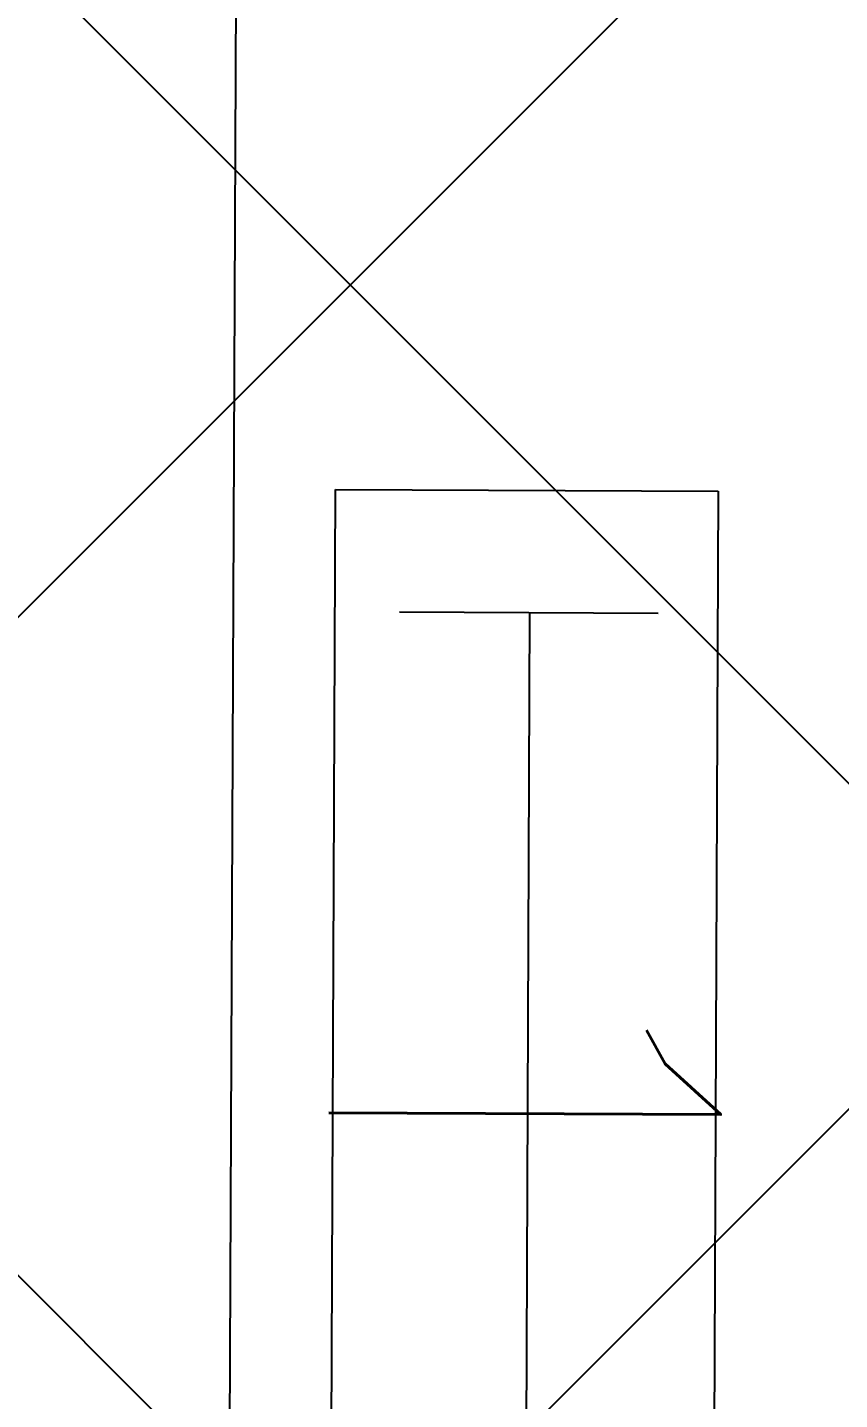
# Model space of a CAD drawing. Header units: inches. Extents: x 567115 to 582893, y 124948 to 133566.
# Drawn here: x 580439.82 to 580456.1, y 130651 to 130678.51 of the extents above; entities that cross this region are included whole.
import ezdxf

# ---------------------------------------------------------------- set-up
doc = ezdxf.new("R2010")
doc.units = ezdxf.units.IN
doc.header["$MEASUREMENT"] = 0
for name, color, linetype in [('BOARD', 3, 'Continuous'), ('kazeb', 15, 'Continuous'), ('LIGHTING', 3, 'Continuous')]:
    doc.layers.add(name, color=color, linetype=linetype)
doc.styles.add('ROMANS', font='romans.shx')

# ---------------------------------------------------------------- blocks, each defined once
blk = doc.blocks.new('BOARD1')
at = {"layer": 'BOARD'}
for p, q in [((-18.618, -49.016), (-18.618, -38.629)), ((-18.618, -38.629), (14.897, -38.629)), ((14.897, -49.016), (-18.618, -49.016))]:
    blk.add_line(p, q, dxfattribs=at)
at = {"layer": 'BOARD', "color": 3}
for p, q in [((-15.295, -40.247), (-15.295, -47.268)), ((-15.295, -43.735), (12.007, -43.735))]:
    blk.add_line(p, q, dxfattribs=at)
at = {"layer": 'BOARD', "color": 4}
blk.add_line((98.928, -51.778), (-77.345, -51.778), dxfattribs=at)
at = {"layer": 'BOARD', "color": 2, "style": 'ROMANS'}
blk.add_text('1', height=10.644, dxfattribs=at).set_placement((-6.721, -49.129))

msp = doc.modelspace()

# ---------------------------------------------------------------- hatches: boundary and pattern name
at = {"layer": 'kazeb'}
h = msp.add_hatch(dxfattribs=at)
h.set_pattern_fill('ANSI33', color=256, scale=150, style=0)
edge = h.paths.add_edge_path()
edge.add_line((582109.566, 128632.039), (582109.566, 128392.039))
edge.add_line((582109.566, 128392.039), (578320.566, 128392.039))
edge.add_line((578320.566, 128392.039), (578320.566, 128690.539))
edge.add_line((578320.566, 128690.539), (578793.566, 128690.539))
edge.add_line((578793.566, 128690.539), (578793.566, 129021.039))
edge.add_line((578793.566, 129021.039), (578726.066, 129021.039))
edge.add_line((578726.066, 129021.039), (578726.066, 129420.539))
edge.add_line((578726.066, 129420.539), (578793.566, 129420.539))
edge.add_line((578793.566, 129420.539), (578793.566, 129646.75))
edge.add_arc((578599.474, 129621.049), 195.786, 7.54287, 86.85082)
edge.add_line((578610.23, 129816.539), (577001.066, 129816.539))
edge.add_line((577001.066, 129816.539), (577001.066, 129854.039))
edge.add_line((577001.066, 129854.039), (576904.066, 129854.039))
edge.add_line((576904.066, 129854.039), (576905.741, 130029.039))
edge.add_line((576905.741, 130029.039), (577001.066, 130029.039))
edge.add_line((577001.066, 130029.039), (577001.066, 130066.539))
edge.add_line((577001.066, 130066.539), (580046.566, 130066.539))
edge.add_line((580046.566, 130066.539), (580046.566, 131114.039))
edge.add_line((580046.566, 131114.039), (580126.566, 131114.039))
edge.add_line((580126.566, 131114.039), (580126.566, 131169.539))
edge.add_line((580126.566, 131169.539), (580340.345, 131169.539))
edge.add_line((580340.345, 131169.539), (580346.566, 131169.539))
edge.add_line((580346.566, 131169.539), (580393.566, 131169.539))
edge.add_line((580393.566, 131169.539), (580393.566, 128632.039))
edge.add_line((580393.566, 128632.039), (582109.566, 128632.039))
edge = h.paths.add_edge_path(flags=16)
edge.add_line((578993.566, 128632.039), (580058.688, 128632.039))
edge.add_line((580058.688, 128632.039), (580058.443, 129716.539))
edge.add_arc((579958.609, 129716.731), 99.835, 359.88976, 448.66327)
edge.add_line((579960.938, 129816.539), (578993.566, 129816.539))
edge.add_line((578993.566, 129816.539), (578993.566, 128632.039))
h = msp.add_hatch(dxfattribs=at)
h.set_pattern_fill('ANSI37,_I', color=256, scale=150, style=2)
h.set_pattern_definition([(45, (0, 0), (-13.25825215, 13.25825215), []), (135, (0, 0), (-13.25825215, -13.25825215), [])])
h.paths.add_polyline_path([(580474.066, 130492.039), (580393.578, 130492.039), (580393.583, 131106.039), (580474.066, 131106.039)])

# ---------------------------------------------------------------- block references
at = {"layer": 'LIGHTING', "linetype": 'Continuous', "ltscale": 7, "xscale": 0.738630000007106, "yscale": 0.738630000007106, "zscale": 0.738630000007106, "rotation": 269.7461492860658}
msp.add_blockref('BOARD1', (580482.142, 130655.33), dxfattribs=at)

doc.saveas('drawing.dxf')
